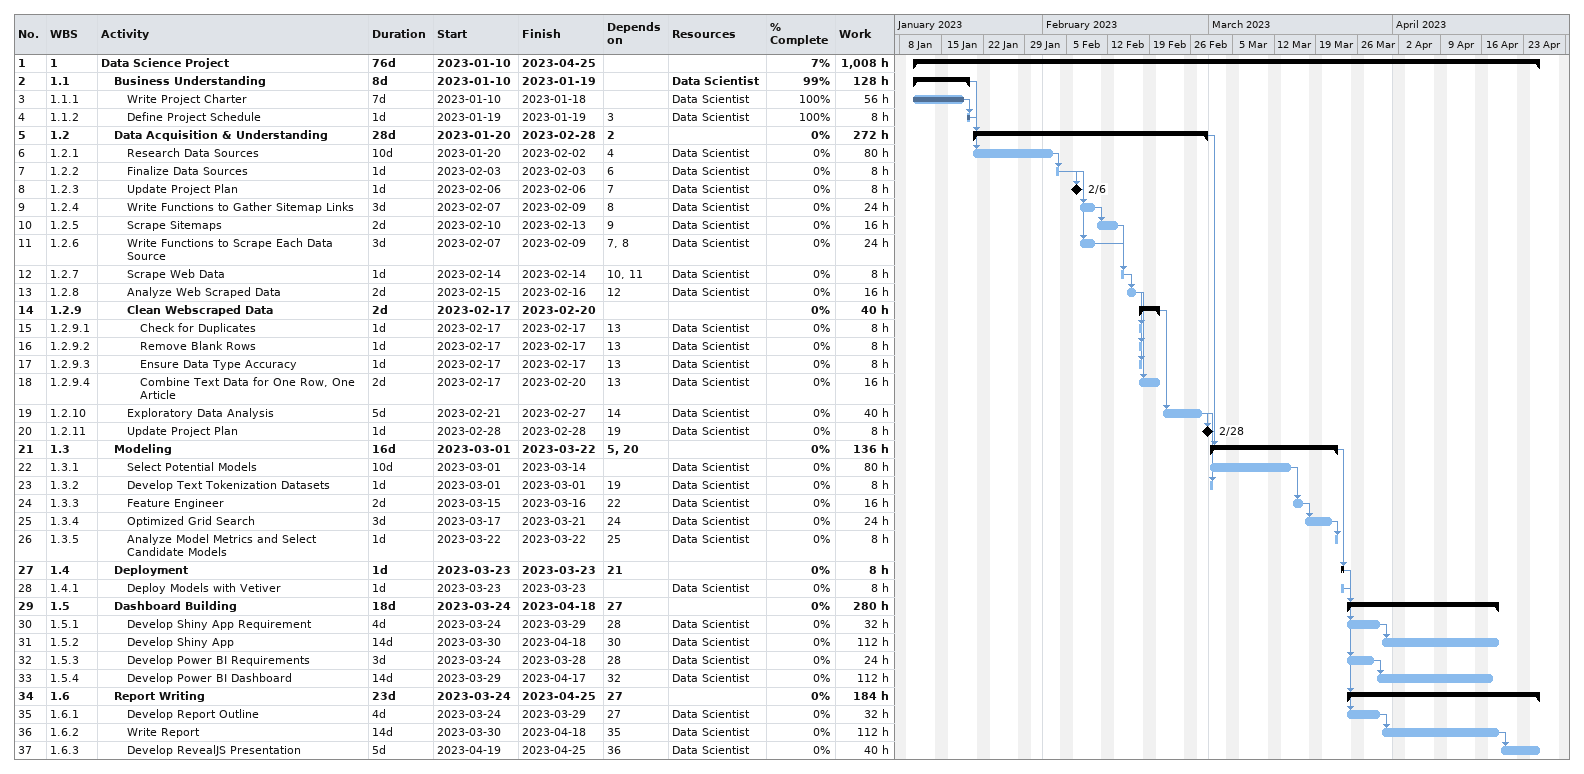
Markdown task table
| ID | WBS | Task | Duration | Start | Finish | Predecessors | Resources | % complete | Work (h) |
|---|---|---|---|---|---|---|---|---|---|
| 1 | 1 | **Data Science Project** | 76d | 2023-01-10 | 2023-04-25 |  |  | 7 | 1008 |
| 2 | 1.1 | **Business Understanding** | 8d | 2023-01-10 | 2023-01-19 |  | Data Scientist | 99 | 128 |
| 3 | 1.1.1 | Write Project Charter | 7d | 2023-01-10 | 2023-01-18 |  | Data Scientist | 100 | 56 |
| 4 | 1.1.2 | Define Project Schedule | 1d | 2023-01-19 | 2023-01-19 | 3 | Data Scientist | 100 | 8 |
| 5 | 1.2 | **Data Acquisition & Understanding** | 28d | 2023-01-20 | 2023-02-28 | 2 |  | 0 | 272 |
| 6 | 1.2.1 | Research Data Sources | 10d | 2023-01-20 | 2023-02-02 | 4 | Data Scientist | 0 | 80 |
| 7 | 1.2.2 | Finalize Data Sources | 1d | 2023-02-03 | 2023-02-03 | 6 | Data Scientist | 0 | 8 |
| 8 | 1.2.3 | Update Project Plan | 1d | 2023-02-06 | 2023-02-06 | 7 | Data Scientist | 0 | 8 |
| 9 | 1.2.4 | Write Functions to Gather Sitemap Links | 3d | 2023-02-07 | 2023-02-09 | 8 | Data Scientist | 0 | 24 |
| 10 | 1.2.5 | Scrape Sitemaps | 2d | 2023-02-10 | 2023-02-13 | 9 | Data Scientist | 0 | 16 |
| 11 | 1.2.6 | Write Functions to Scrape Each Data Source | 3d | 2023-02-07 | 2023-02-09 | 7, 8 | Data Scientist | 0 | 24 |
| 12 | 1.2.7 | Scrape Web Data | 1d | 2023-02-14 | 2023-02-14 | 10, 11 | Data Scientist | 0 | 8 |
| 13 | 1.2.8 | Analyze Web Scraped Data | 2d | 2023-02-15 | 2023-02-16 | 12 | Data Scientist | 0 | 16 |
| 14 | 1.2.9 | **Clean Webscraped Data** | 2d | 2023-02-17 | 2023-02-20 |  |  | 0 | 40 |
| 15 | 1.2.9.1 | Check for Duplicates | 1d | 2023-02-17 | 2023-02-17 | 13 | Data Scientist | 0 | 8 |
| 16 | 1.2.9.2 | Remove Blank Rows | 1d | 2023-02-17 | 2023-02-17 | 13 | Data Scientist | 0 | 8 |
| 17 | 1.2.9.3 | Ensure Data Type Accuracy | 1d | 2023-02-17 | 2023-02-17 | 13 | Data Scientist | 0 | 8 |
| 18 | 1.2.9.4 | Combine Text Data for One Row, One Article | 2d | 2023-02-17 | 2023-02-20 | 13 | Data Scientist | 0 | 16 |
| 19 | 1.2.10 | Exploratory Data Analysis | 5d | 2023-02-21 | 2023-02-27 | 14 | Data Scientist | 0 | 40 |
| 20 | 1.2.11 | Update Project Plan | 1d | 2023-02-28 | 2023-02-28 | 19 | Data Scientist | 0 | 8 |
| 21 | 1.3 | **Modeling** | 16d | 2023-03-01 | 2023-03-22 | 5, 20 |  | 0 | 136 |
| 22 | 1.3.1 | Select Potential Models | 10d | 2023-03-01 | 2023-03-14 |  | Data Scientist | 0 | 80 |
| 23 | 1.3.2 | Develop Text Tokenization Datasets | 1d | 2023-03-01 | 2023-03-01 | 19 | Data Scientist | 0 | 8 |
| 24 | 1.3.3 | Feature Engineer | 2d | 2023-03-15 | 2023-03-16 | 22 | Data Scientist | 0 | 16 |
| 25 | 1.3.4 | Optimized Grid Search | 3d | 2023-03-17 | 2023-03-21 | 24 | Data Scientist | 0 | 24 |
| 26 | 1.3.5 | Analyze Model Metrics and Select Candidate Models | 1d | 2023-03-22 | 2023-03-22 | 25 | Data Scientist | 0 | 8 |
| 27 | 1.4 | **Deployment** | 1d | 2023-03-23 | 2023-03-23 | 21 |  | 0 | 8 |
| 28 | 1.4.1 | Deploy Models with Vetiver | 1d | 2023-03-23 | 2023-03-23 |  | Data Scientist | 0 | 8 |
| 29 | 1.5 | **Dashboard Building** | 18d | 2023-03-24 | 2023-04-18 | 27 |  | 0 | 280 |
| 30 | 1.5.1 | Develop Shiny App Requirement | 4d | 2023-03-24 | 2023-03-29 | 28 | Data Scientist | 0 | 32 |
| 31 | 1.5.2 | Develop Shiny App | 14d | 2023-03-30 | 2023-04-18 | 30 | Data Scientist | 0 | 112 |
| 32 | 1.5.3 | Develop Power BI Requirements | 3d | 2023-03-24 | 2023-03-28 | 28 | Data Scientist | 0 | 24 |
| 33 | 1.5.4 | Develop Power BI Dashboard | 14d | 2023-03-29 | 2023-04-17 | 32 | Data Scientist | 0 | 112 |
| 34 | 1.6 | **Report Writing** | 23d | 2023-03-24 | 2023-04-25 | 27 |  | 0 | 184 |
| 35 | 1.6.1 | Develop Report Outline | 4d | 2023-03-24 | 2023-03-29 | 27 | Data Scientist | 0 | 32 |
| 36 | 1.6.2 | Write Report | 14d | 2023-03-30 | 2023-04-18 | 35 | Data Scientist | 0 | 112 |
| 37 | 1.6.3 | Develop RevealJS Presentation | 5d | 2023-04-19 | 2023-04-25 | 36 | Data Scientist | 0 | 40 |
